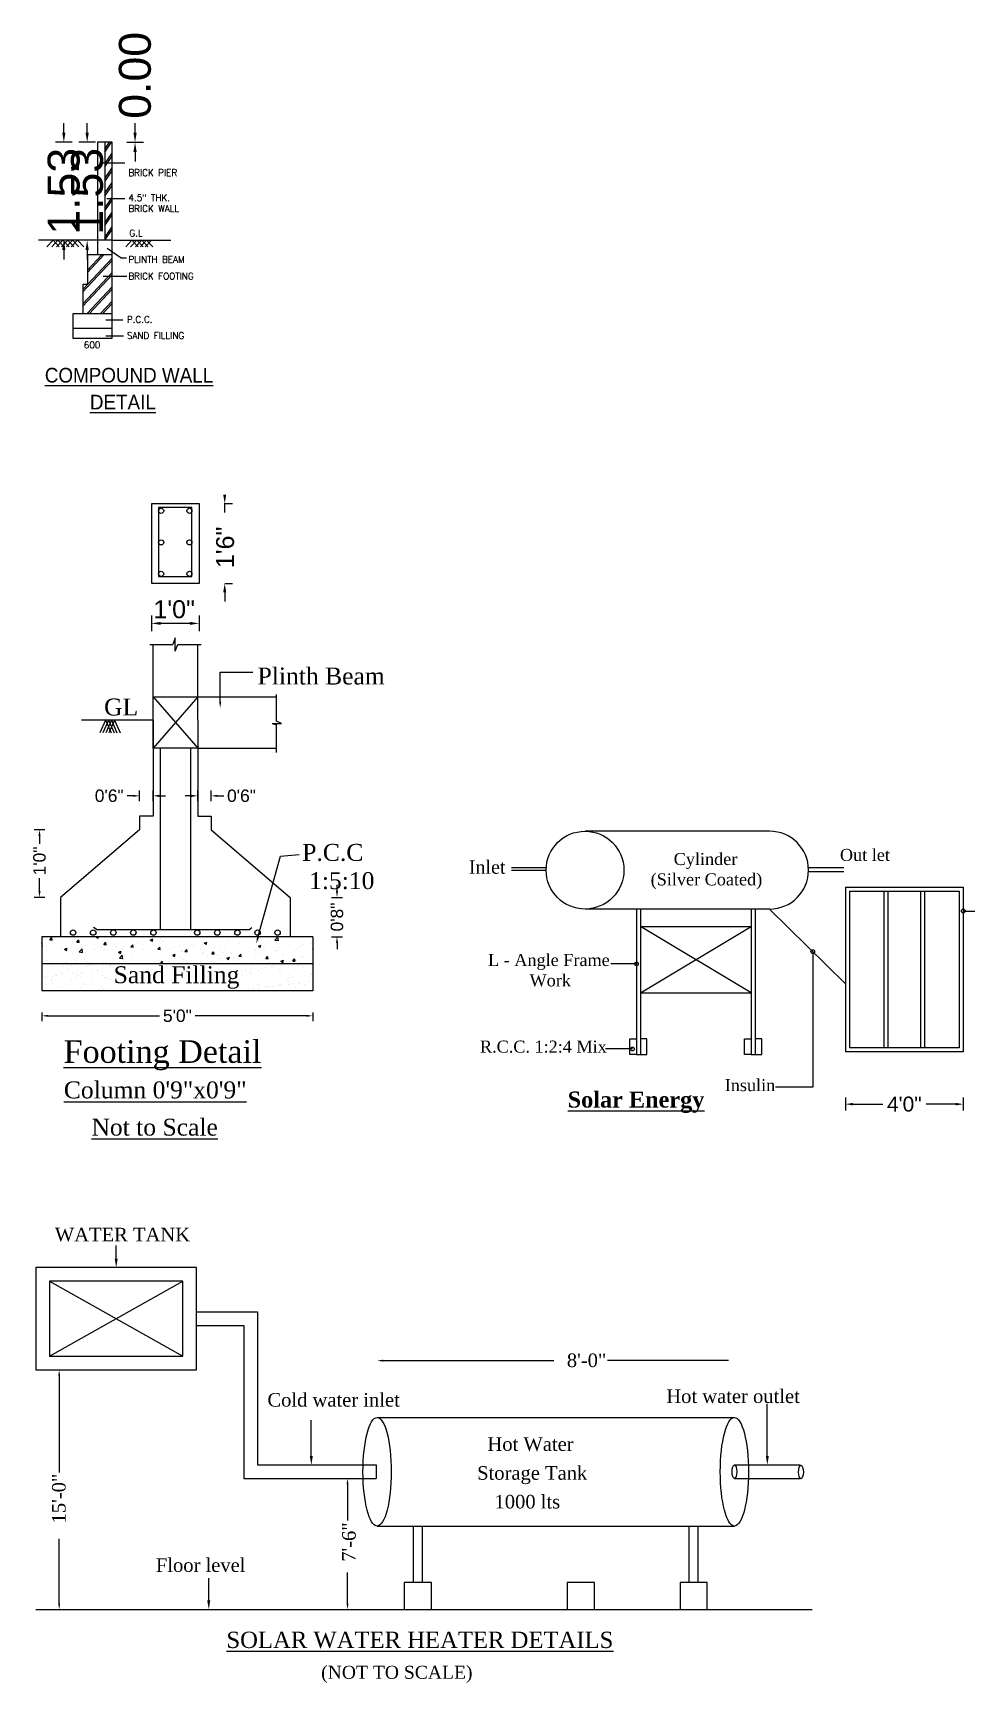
# Model space of a CAD drawing. Header units: metres. Extents: x -43 to 13391, y -52 to 4311.
# Drawn here: x 12751.5 to 12766.12, y 4023.48 to 4049.31 of the extents above; entities that cross this region are included whole.
import ezdxf

# ---------------------------------------------------------------- set-up
doc = ezdxf.new("R2010")
doc.units = ezdxf.units.M
doc.header["$MEASUREMENT"] = 0
for name, color, linetype in [('COMPOUNDWALL', 58, 'Continuous'), ('DIM', 41, 'Continuous'), ('TEXT', 4, 'Continuous'), ('WALL', 125, 'Continuous')]:
    doc.layers.add(name, color=color, linetype=linetype)
doc.styles.add('MtXpl_Times_New_Roma', font='timesbd.ttf')
doc.styles.add('MtXpl_Times_New_Roma_1', font='times.ttf')
doc.styles.get("Standard").update_dxf_attribs({"font": 'arial.ttf'})
doc.styles.add('style1', font='times.ttf', dxfattribs={"height": 9})
doc.styles.add('T', font='ROMI____.pfb', dxfattribs={"width": 1.2, "height": 24})
doc.styles.add('T1', font='ROMANS.shx', dxfattribs={"width": 0.96, "height": 4})
doc.dimstyles.get("Standard").update_dxf_attribs({"dimtxt": 0.5, "dimasz": 0.15, "dimexe": 0.13, "dimexo": 0.13, "dimgap": 0.1, "dimtad": 0, "dimzin": 0, "dimdsep": 46, "dimtxsty": 'Standard', "dimcen": 0, "dimadec": 0, "dimazin": 0, "dimtfac": 1, "dimtofl": 0, "dimtmove": 0, "dimatfit": 3, "dimfxl": 0, "dimtolj": 1, "dimtzin": 0, "dimarcsym": 0})

# ---------------------------------------------------------------- blocks, each defined once
blk = doc.blocks.new('*D43')
at = {"layer": 'COMPOUNDWALL', "color": 0, "lineweight": -2}
for p, q in [((12752.351, 4047.751), (12752.351, 4047.901)), ((12752.481, 4047.601), (12752.221, 4047.601)), ((12752.481, 4046.067), (12752.221, 4046.067)), ((12752.351, 4045.917), (12752.351, 4045.767))]:
    blk.add_line(p, q, dxfattribs=at)
for points in [[(12752.326, 4047.751), (12752.376, 4047.751), (12752.351, 4047.601)], [(12752.326, 4045.917), (12752.376, 4045.917), (12752.351, 4046.067)]]:
    blk.add_solid(points, dxfattribs=at)
at = {"layer": 'Defpoints', "color": 0, "lineweight": -2}
for p in [(12752.351, 4047.601), (12752.626, 4047.601), (12752.626, 4046.067)]:
    blk.add_point(p, dxfattribs=at)
at = {"layer": 'COMPOUNDWALL', "color": 0, "insert": (12752.351, 4046.834), "char_height": 0.5, "attachment_point": 5, "rotation": 90}
blk.add_mtext('\\A1;1.53', dxfattribs=at)
blk = doc.blocks.new('*D44')
at = {"layer": 'COMPOUNDWALL', "color": 0, "lineweight": -2}
for p, q in [((12751.986, 4047.751), (12751.986, 4047.901)), ((12752.116, 4047.601), (12751.856, 4047.601)), ((12752.116, 4046.067), (12751.856, 4046.067)), ((12751.986, 4045.917), (12751.986, 4045.767))]:
    blk.add_line(p, q, dxfattribs=at)
for points in [[(12751.961, 4047.751), (12752.011, 4047.751), (12751.986, 4047.601)], [(12751.961, 4045.917), (12752.011, 4045.917), (12751.986, 4046.067)]]:
    blk.add_solid(points, dxfattribs=at)
at = {"layer": 'Defpoints', "color": 0, "lineweight": -2}
for p in [(12752.626, 4047.601), (12751.986, 4046.067), (12752.626, 4046.067)]:
    blk.add_point(p, dxfattribs=at)
at = {"layer": 'COMPOUNDWALL', "color": 0, "insert": (12751.986, 4046.834), "char_height": 0.5, "attachment_point": 5, "rotation": 90}
blk.add_mtext('\\A1;1.53', dxfattribs=at)
blk = doc.blocks.new('*D45')
at = {"layer": 'COMPOUNDWALL', "color": 0, "lineweight": -2}
for p, q in [((12753.101, 4047.751), (12753.101, 4047.901)), ((12752.971, 4047.601), (12753.231, 4047.601)), ((12752.971, 4047.601), (12753.231, 4047.601)), ((12753.101, 4047.451), (12753.101, 4047.301))]:
    blk.add_line(p, q, dxfattribs=at)
for points in [[(12753.076, 4047.751), (12753.126, 4047.751), (12753.101, 4047.601)], [(12753.076, 4047.451), (12753.126, 4047.451), (12753.101, 4047.601)]]:
    blk.add_solid(points, dxfattribs=at)
at = {"layer": 'Defpoints', "color": 0, "lineweight": -2}
for p in [(12752.626, 4047.601), (12752.626, 4047.601), (12753.101, 4047.601)]:
    blk.add_point(p, dxfattribs=at)
at = {"layer": 'COMPOUNDWALL', "color": 0, "insert": (12753.101, 4048.649), "char_height": 0.5, "attachment_point": 5, "rotation": 90}
blk.add_mtext('\\A1;0.00', dxfattribs=at)
blk = doc.blocks.new('_Origin')
at = {"color": 0, "linetype": 'ByBlock', "lineweight": -2}
blk.add_line((0, 0), (-1, 0), dxfattribs=at)
blk.add_circle((0, 0), 0.5, dxfattribs=at)

msp = doc.modelspace()

# ---------------------------------------------------------------- linework, layer by layer
for p, q in [((12753.361, 4040.695), (12753.361, 4041.944)), ((12753.361, 4041.944), (12754.102, 4041.944)), ((12754.102, 4041.944), (12754.102, 4040.695)), ((12754.102, 4040.695), (12753.361, 4040.695))]:
    msp.add_line(p, q)
at = {"linetype": 'Continuous', "ltscale": 0.555}
for p, q in [((12753.992, 4041.882), (12753.47, 4041.882)), ((12753.47, 4041.882), (12753.47, 4041.297)), ((12753.992, 4041.297), (12753.992, 4041.882)), ((12754.496, 4041.944), (12754.626, 4041.944)), ((12754.504, 4041.804), (12754.504, 4041.944)), ((12753.47, 4041.389), (12753.47, 4041.389)), ((12753.47, 4041.389), (12753.47, 4040.805)), ((12753.992, 4040.805), (12753.992, 4041.389)), ((12753.992, 4041.297), (12753.992, 4041.297)), ((12753.47, 4040.805), (12753.992, 4040.805)), ((12754.504, 4040.695), (12754.626, 4040.695)), ((12754.504, 4040.554), (12754.504, 4040.414)), ((12753.36, 4040.191), (12753.36, 4039.948)), ((12753.962, 4040.07), (12753.5, 4040.07)), ((12754.102, 4040.191), (12754.102, 4039.948)), ((12753.382, 4038.557), (12752.26, 4038.557)), ((12752.639, 4038.557), (12752.55, 4038.358)), ((12752.687, 4038.557), (12752.598, 4038.358)), ((12752.639, 4038.557), (12752.727, 4038.358)), ((12752.73, 4038.557), (12752.641, 4038.358)), ((12752.687, 4038.557), (12752.775, 4038.358)), ((12752.778, 4038.557), (12752.69, 4038.358)), ((12752.73, 4038.557), (12752.818, 4038.358)), ((12752.778, 4038.557), (12752.866, 4038.358)), ((12753.382, 4038.557), (12753.382, 4037.052)), ((12754.081, 4038.557), (12754.081, 4037.052)), ((12753.495, 4038.117), (12753.495, 4035.271)), ((12753.968, 4038.117), (12753.968, 4035.271)), ((12753.17, 4036.84), (12751.936, 4035.78)), ((12754.293, 4036.84), (12755.527, 4035.78)), ((12755.883, 4035.165), (12751.643, 4035.165)), ((12751.643, 4035.165), (12751.643, 4034.317)), ((12754.88, 4035.271), (12752.506, 4035.271)), ((12755.883, 4035.165), (12755.883, 4034.317)), ((12755.883, 4034.741), (12751.643, 4034.741)), ((12755.883, 4034.317), (12751.643, 4034.317))]:
    msp.add_line(p, q, dxfattribs=at)
at = {"linetype": 'Continuous'}
for p, q in [((12753.731, 4039.845), (12753.693, 4039.74)), ((12753.731, 4039.634), (12753.731, 4039.845)), ((12753.33, 4039.74), (12753.693, 4039.74)), ((12753.382, 4038.557), (12753.382, 4039.74)), ((12753.731, 4039.634), (12753.768, 4039.74)), ((12753.768, 4039.74), (12754.138, 4039.74)), ((12754.081, 4038.557), (12754.081, 4039.74)), ((12753.382, 4038.92), (12754.081, 4038.117)), ((12754.081, 4038.92), (12753.382, 4038.117)), ((12753.382, 4038.92), (12754.081, 4038.92)), ((12754.081, 4038.92), (12755.317, 4038.92)), ((12755.317, 4038.537), (12755.317, 4038.956)), ((12753.382, 4038.117), (12753.382, 4038.753)), ((12755.393, 4038.503), (12755.317, 4038.537)), ((12755.245, 4038.503), (12755.317, 4038.48)), ((12755.245, 4038.503), (12755.393, 4038.503)), ((12755.317, 4038.049), (12755.317, 4038.48)), ((12754.081, 4038.117), (12753.382, 4038.117)), ((12754.081, 4038.117), (12755.317, 4038.117)), ((12753.072, 4037.37), (12752.975, 4037.37)), ((12753.17, 4037.285), (12753.17, 4037.454)), ((12753.382, 4037.285), (12753.382, 4037.454)), ((12753.479, 4037.37), (12753.577, 4037.37)), ((12753.984, 4037.37), (12753.886, 4037.37)), ((12754.081, 4037.285), (12754.081, 4037.454)), ((12754.293, 4037.285), (12754.293, 4037.454)), ((12754.391, 4037.37), (12754.488, 4037.37)), ((12753.382, 4037.052), (12753.17, 4037.052)), ((12753.17, 4037.052), (12753.17, 4036.84)), ((12753.382, 4037.052), (12753.17, 4037.052)), ((12753.17, 4037.052), (12753.17, 4036.84)), ((12754.081, 4037.052), (12754.293, 4037.052)), ((12754.293, 4037.052), (12754.293, 4036.84)), ((12751.689, 4036.84), (12751.52, 4036.84)), ((12751.605, 4036.743), (12751.605, 4036.62)), ((12763.034, 4036.816), (12760.145, 4036.816)), ((12759.537, 4036.241), (12758.992, 4036.241)), ((12759.537, 4036.201), (12758.992, 4036.201)), ((12763.643, 4036.246), (12764.194, 4036.246)), ((12763.643, 4036.187), (12764.194, 4036.187)), ((12751.605, 4035.878), (12751.605, 4036.08)), ((12756.262, 4035.878), (12756.262, 4035.975)), ((12764.221, 4035.94), (12766.066, 4035.94)), ((12764.221, 4035.94), (12764.221, 4033.361)), ((12766.066, 4035.94), (12766.066, 4033.361)), ((12751.689, 4035.78), (12751.52, 4035.78)), ((12751.936, 4035.78), (12751.936, 4035.165)), ((12755.527, 4035.78), (12755.527, 4035.165)), ((12756.177, 4035.78), (12756.346, 4035.78)), ((12764.284, 4035.877), (12766.003, 4035.877)), ((12764.284, 4035.877), (12764.284, 4033.424)), ((12764.821, 4035.877), (12764.821, 4033.424)), ((12764.883, 4035.877), (12764.883, 4033.424)), ((12765.394, 4035.877), (12765.394, 4033.424)), ((12765.457, 4035.877), (12765.457, 4033.424)), ((12766.003, 4035.877), (12766.003, 4033.424)), ((12763.034, 4035.598), (12760.145, 4035.598)), ((12760.949, 4035.598), (12760.949, 4033.32)), ((12761.012, 4035.598), (12761.012, 4033.32)), ((12762.745, 4035.598), (12762.745, 4033.32)), ((12762.808, 4035.598), (12762.808, 4033.32)), ((12763.034, 4035.598), (12764.221, 4034.427)), ((12751.733, 4035.156), (12751.733, 4035.156)), ((12751.769, 4035.117), (12751.797, 4035.151)), ((12751.804, 4035.113), (12751.797, 4035.15)), ((12752.506, 4035.271), (12752.452, 4035.311)), ((12752.492, 4035.16), (12752.506, 4035.165)), ((12752.492, 4035.16), (12752.521, 4035.14)), ((12752.521, 4035.14), (12752.53, 4035.165)), ((12752.627, 4035.157), (12752.627, 4035.157)), ((12754.88, 4035.271), (12754.928, 4035.31)), ((12755.291, 4035.111), (12755.337, 4035.159)), ((12755.344, 4035.102), (12755.337, 4035.158)), ((12756.177, 4035.165), (12756.346, 4035.165)), ((12761.012, 4035.325), (12762.745, 4035.325)), ((12761.012, 4034.288), (12762.745, 4035.325)), ((12762.745, 4034.288), (12761.012, 4035.325)), ((12751.643, 4035.071), (12751.644, 4035.072)), ((12751.643, 4035.018), (12751.651, 4035.016)), ((12751.651, 4035.016), (12751.644, 4035.072)), ((12751.721, 4035.034), (12751.721, 4035.034)), ((12751.726, 4034.943), (12751.726, 4034.943)), ((12751.769, 4035.117), (12751.804, 4035.114)), ((12751.83, 4035.095), (12751.83, 4035.095)), ((12751.898, 4035.107), (12751.898, 4035.107)), ((12751.949, 4034.973), (12751.949, 4034.973)), ((12751.954, 4035.016), (12751.954, 4035.016)), ((12751.997, 4034.97), (12752.038, 4034.986)), ((12751.997, 4034.97), (12752.026, 4034.95)), ((12752.026, 4034.95), (12752.038, 4034.985)), ((12752.027, 4035.078), (12752.027, 4035.078)), ((12752.123, 4034.901), (12752.123, 4034.901)), ((12752.145, 4035.082), (12752.145, 4035.082)), ((12752.191, 4035.08), (12752.219, 4035.114)), ((12752.191, 4035.08), (12752.226, 4035.077)), ((12752.226, 4035.076), (12752.219, 4035.113)), ((12752.227, 4034.927), (12752.273, 4034.975)), ((12752.227, 4034.927), (12752.279, 4034.919)), ((12752.269, 4035.003), (12752.269, 4035.003)), ((12752.279, 4034.918), (12752.273, 4034.974)), ((12752.321, 4035.022), (12752.321, 4035.022)), ((12752.322, 4034.923), (12752.322, 4034.923)), ((12752.329, 4035.119), (12752.329, 4035.119)), ((12752.459, 4035.068), (12752.459, 4035.068)), ((12752.466, 4034.96), (12752.466, 4034.96)), ((12752.468, 4035.041), (12752.468, 4035.041)), ((12752.583, 4034.989), (12752.583, 4034.989)), ((12752.613, 4035.043), (12752.642, 4035.077)), ((12752.613, 4035.043), (12752.649, 4035.04)), ((12752.619, 4034.961), (12752.619, 4034.961)), ((12752.649, 4035.039), (12752.642, 4035.076)), ((12752.691, 4035.07), (12752.691, 4035.07)), ((12752.773, 4035.055), (12752.773, 4035.055)), ((12752.809, 4035.019), (12752.809, 4035.019)), ((12752.843, 4034.923), (12752.885, 4034.939)), ((12752.843, 4034.923), (12752.873, 4034.903)), ((12752.873, 4034.902), (12752.885, 4034.938)), ((12752.897, 4034.976), (12752.897, 4034.976)), ((12752.925, 4035.005), (12752.925, 4035.005)), ((12753.036, 4035.006), (12753.064, 4035.04)), ((12753.036, 4035.006), (12753.071, 4035.003)), ((12753.056, 4034.906), (12753.056, 4034.906)), ((12753.063, 4035.119), (12753.063, 4035.119)), ((12753.071, 4035.002), (12753.064, 4035.039)), ((12753.088, 4035.042), (12753.088, 4035.042)), ((12753.153, 4035.078), (12753.153, 4035.078)), ((12753.211, 4035.139), (12753.211, 4035.139)), ((12753.212, 4034.963), (12753.212, 4034.963)), ((12753.228, 4035.047), (12753.228, 4035.047)), ((12753.279, 4034.936), (12753.279, 4034.936)), ((12753.338, 4035.113), (12753.379, 4035.129)), ((12753.338, 4035.113), (12753.368, 4035.093)), ((12753.368, 4035.092), (12753.379, 4035.128)), ((12753.402, 4035.029), (12753.402, 4035.029)), ((12753.458, 4034.969), (12753.487, 4035.003)), ((12753.458, 4034.969), (12753.493, 4034.966)), ((12753.493, 4034.965), (12753.487, 4035.002)), ((12753.496, 4035.137), (12753.496, 4035.137)), ((12753.525, 4035.084), (12753.525, 4035.084)), ((12753.526, 4034.95), (12753.526, 4034.95)), ((12753.651, 4034.985), (12753.651, 4034.985)), ((12753.69, 4034.876), (12753.731, 4034.892)), ((12753.716, 4035.015), (12753.716, 4035.015)), ((12753.719, 4034.855), (12753.731, 4034.891)), ((12753.798, 4035.004), (12753.798, 4035.004)), ((12753.824, 4034.933), (12753.824, 4034.933)), ((12753.831, 4035.129), (12753.831, 4035.129)), ((12753.841, 4034.936), (12753.841, 4034.936)), ((12753.881, 4034.932), (12753.909, 4034.966)), ((12753.881, 4034.932), (12753.916, 4034.929)), ((12753.916, 4034.928), (12753.909, 4034.965)), ((12754.021, 4035.034), (12754.021, 4035.034)), ((12754.031, 4035.002), (12754.031, 4035.002)), ((12754.126, 4034.974), (12754.126, 4034.974)), ((12754.155, 4034.923), (12754.155, 4034.923)), ((12754.159, 4034.904), (12754.159, 4034.904)), ((12754.185, 4035.066), (12754.226, 4035.081)), ((12754.185, 4035.066), (12754.214, 4035.046)), ((12754.214, 4035.045), (12754.226, 4035.081)), ((12754.303, 4034.895), (12754.331, 4034.929)), ((12754.303, 4034.895), (12754.338, 4034.892)), ((12754.338, 4034.891), (12754.331, 4034.928)), ((12754.345, 4034.989), (12754.345, 4034.989)), ((12754.393, 4035.083), (12754.393, 4035.083)), ((12754.424, 4035.012), (12754.424, 4035.012)), ((12754.469, 4034.91), (12754.469, 4034.91)), ((12754.502, 4034.963), (12754.502, 4034.963)), ((12754.541, 4035.102), (12754.541, 4035.102)), ((12754.609, 4034.899), (12754.609, 4034.899)), ((12754.659, 4034.975), (12754.659, 4034.975)), ((12754.725, 4034.858), (12754.754, 4034.892)), ((12754.73, 4035.056), (12754.73, 4035.056)), ((12754.761, 4034.854), (12754.754, 4034.891)), ((12754.764, 4035.131), (12754.764, 4035.131)), ((12754.784, 4034.896), (12754.784, 4034.896)), ((12754.846, 4035.022), (12754.846, 4035.022)), ((12754.974, 4034.962), (12754.974, 4034.962)), ((12754.981, 4034.948), (12754.981, 4034.948)), ((12754.987, 4034.892), (12754.987, 4034.892)), ((12755.025, 4034.901), (12755.025, 4034.901)), ((12755.031, 4035.018), (12755.072, 4035.034)), ((12755.031, 4035.018), (12755.06, 4034.999)), ((12755.032, 4035.097), (12755.032, 4035.097)), ((12755.06, 4034.998), (12755.072, 4035.034)), ((12755.128, 4034.967), (12755.128, 4034.967)), ((12755.189, 4035.081), (12755.189, 4035.081)), ((12755.288, 4034.949), (12755.288, 4034.949)), ((12755.291, 4035.111), (12755.344, 4035.103)), ((12755.322, 4034.939), (12755.322, 4034.939)), ((12755.329, 4035.135), (12755.329, 4035.135)), ((12755.33, 4034.951), (12755.33, 4034.951)), ((12755.351, 4034.997), (12755.351, 4034.997)), ((12755.533, 4035.139), (12755.533, 4035.139)), ((12755.603, 4034.936), (12755.603, 4034.936)), ((12755.628, 4034.983), (12755.628, 4034.983)), ((12755.674, 4035.01), (12755.674, 4035.01)), ((12755.723, 4035.046), (12755.723, 4035.046)), ((12755.87, 4035.065), (12755.87, 4035.065)), ((12755.877, 4034.971), (12755.883, 4034.974)), ((12755.877, 4034.971), (12755.883, 4034.967)), ((12756.262, 4035.068), (12756.262, 4034.97)), ((12751.713, 4034.796), (12751.713, 4034.796)), ((12751.714, 4034.838), (12751.714, 4034.838)), ((12751.779, 4034.842), (12751.779, 4034.842)), ((12751.787, 4034.702), (12751.787, 4034.702)), ((12751.986, 4034.704), (12751.986, 4034.704)), ((12752.02, 4034.882), (12752.02, 4034.882)), ((12752.027, 4034.782), (12752.027, 4034.782)), ((12752.045, 4034.65), (12752.045, 4034.65)), ((12752.105, 4034.713), (12752.105, 4034.713)), ((12752.166, 4034.789), (12752.166, 4034.789)), ((12752.313, 4034.809), (12752.313, 4034.809)), ((12752.342, 4034.769), (12752.342, 4034.769)), ((12752.353, 4034.705), (12752.353, 4034.705)), ((12752.37, 4034.741), (12752.39, 4034.749)), ((12752.388, 4034.741), (12752.39, 4034.748)), ((12752.413, 4034.717), (12752.413, 4034.717)), ((12752.421, 4034.733), (12752.421, 4034.733)), ((12752.499, 4034.637), (12752.499, 4034.637)), ((12752.523, 4034.64), (12752.523, 4034.64)), ((12752.536, 4034.838), (12752.536, 4034.838)), ((12752.595, 4034.65), (12752.595, 4034.65)), ((12752.612, 4034.765), (12752.612, 4034.765)), ((12752.656, 4034.756), (12752.656, 4034.756)), ((12752.715, 4034.716), (12752.715, 4034.716)), ((12752.72, 4034.706), (12752.72, 4034.706)), ((12752.855, 4034.83), (12752.901, 4034.877)), ((12752.855, 4034.83), (12752.908, 4034.822)), ((12752.908, 4034.821), (12752.901, 4034.877)), ((12752.908, 4034.887), (12752.908, 4034.887)), ((12752.918, 4034.809), (12752.918, 4034.809)), ((12752.97, 4034.743), (12752.97, 4034.743)), ((12753.221, 4034.851), (12753.221, 4034.851)), ((12753.472, 4034.786), (12753.472, 4034.786)), ((12753.493, 4034.741), (12753.53, 4034.78)), ((12753.496, 4034.753), (12753.496, 4034.753)), ((12753.518, 4034.888), (12753.518, 4034.888)), ((12753.534, 4034.741), (12753.53, 4034.779)), ((12753.643, 4034.772), (12753.643, 4034.772)), ((12753.69, 4034.876), (12753.719, 4034.856)), ((12753.816, 4034.845), (12753.816, 4034.845)), ((12753.866, 4034.801), (12753.866, 4034.801)), ((12754.119, 4034.778), (12754.119, 4034.778)), ((12754.238, 4034.85), (12754.238, 4034.85)), ((12754.3, 4034.774), (12754.3, 4034.774)), ((12754.386, 4034.87), (12754.386, 4034.87)), ((12754.417, 4034.816), (12754.417, 4034.816)), ((12754.536, 4034.829), (12754.577, 4034.844)), ((12754.536, 4034.829), (12754.565, 4034.809)), ((12754.565, 4034.808), (12754.577, 4034.844)), ((12754.643, 4034.833), (12754.643, 4034.833)), ((12754.722, 4034.86), (12754.722, 4034.86)), ((12754.725, 4034.858), (12754.761, 4034.855)), ((12754.776, 4034.714), (12754.776, 4034.714)), ((12754.827, 4034.639), (12754.827, 4034.639)), ((12754.921, 4034.71), (12754.921, 4034.71)), ((12754.923, 4034.652), (12754.923, 4034.652)), ((12755.038, 4034.637), (12755.038, 4034.637)), ((12755.083, 4034.673), (12755.083, 4034.673)), ((12755.098, 4034.883), (12755.098, 4034.883)), ((12755.144, 4034.681), (12755.144, 4034.681)), ((12755.148, 4034.821), (12755.176, 4034.855)), ((12755.148, 4034.821), (12755.183, 4034.818)), ((12755.183, 4034.818), (12755.176, 4034.854)), ((12755.196, 4034.765), (12755.196, 4034.765)), ((12755.24, 4034.693), (12755.24, 4034.693)), ((12755.247, 4034.71), (12755.247, 4034.71)), ((12755.269, 4034.69), (12755.269, 4034.69)), ((12755.287, 4034.71), (12755.287, 4034.71)), ((12755.315, 4034.743), (12755.315, 4034.743)), ((12755.356, 4034.649), (12755.356, 4034.649)), ((12755.382, 4034.781), (12755.424, 4034.797)), ((12755.382, 4034.781), (12755.412, 4034.762)), ((12755.4, 4034.714), (12755.4, 4034.714)), ((12755.412, 4034.87), (12755.412, 4034.87)), ((12755.412, 4034.761), (12755.424, 4034.797)), ((12755.461, 4034.722), (12755.461, 4034.722)), ((12755.555, 4034.745), (12755.555, 4034.745)), ((12755.557, 4034.735), (12755.557, 4034.735)), ((12755.568, 4034.813), (12755.568, 4034.813)), ((12755.57, 4034.784), (12755.599, 4034.818)), ((12755.57, 4034.784), (12755.605, 4034.781)), ((12755.605, 4034.781), (12755.599, 4034.817)), ((12755.621, 4034.787), (12755.621, 4034.787)), ((12755.654, 4034.711), (12755.654, 4034.711)), ((12755.664, 4034.653), (12755.664, 4034.653)), ((12755.716, 4034.833), (12755.716, 4034.833)), ((12755.726, 4034.7), (12755.726, 4034.7)), ((12755.727, 4034.857), (12755.727, 4034.857)), ((12751.644, 4034.525), (12751.644, 4034.525)), ((12751.645, 4034.593), (12751.645, 4034.593)), ((12751.691, 4034.547), (12751.691, 4034.547)), ((12751.712, 4034.527), (12751.712, 4034.527)), ((12751.715, 4034.409), (12751.715, 4034.409)), ((12751.794, 4034.475), (12751.794, 4034.475)), ((12751.804, 4034.546), (12751.804, 4034.546)), ((12751.815, 4034.433), (12751.815, 4034.433)), ((12751.853, 4034.555), (12751.853, 4034.555)), ((12751.865, 4034.554), (12751.865, 4034.554)), ((12751.903, 4034.523), (12751.903, 4034.523)), ((12751.953, 4034.597), (12751.953, 4034.597)), ((12751.961, 4034.567), (12751.961, 4034.567)), ((12752.067, 4034.63), (12752.067, 4034.63)), ((12752.082, 4034.409), (12752.082, 4034.409)), ((12752.112, 4034.486), (12752.112, 4034.486)), ((12752.121, 4034.588), (12752.121, 4034.588)), ((12752.169, 4034.536), (12752.169, 4034.536)), ((12752.182, 4034.596), (12752.182, 4034.596)), ((12752.22, 4034.556), (12752.22, 4034.556)), ((12752.255, 4034.595), (12752.255, 4034.595)), ((12752.269, 4034.524), (12752.269, 4034.524)), ((12752.278, 4034.608), (12752.278, 4034.608)), ((12752.286, 4034.429), (12752.286, 4034.429)), ((12752.308, 4034.409), (12752.308, 4034.409)), ((12752.421, 4034.49), (12752.421, 4034.49)), ((12752.438, 4034.629), (12752.438, 4034.629)), ((12752.448, 4034.41), (12752.448, 4034.41)), ((12752.573, 4034.607), (12752.573, 4034.607)), ((12752.58, 4034.38), (12752.58, 4034.38)), ((12752.587, 4034.556), (12752.587, 4034.556)), ((12752.636, 4034.525), (12752.636, 4034.525)), ((12752.64, 4034.532), (12752.64, 4034.532)), ((12752.662, 4034.512), (12752.662, 4034.512)), ((12752.722, 4034.489), (12752.722, 4034.489)), ((12754.766, 4034.631), (12754.766, 4034.631)), ((12754.787, 4034.56), (12754.787, 4034.56)), ((12754.837, 4034.529), (12754.837, 4034.529)), ((12754.893, 4034.607), (12754.893, 4034.607)), ((12754.896, 4034.528), (12754.896, 4034.528)), ((12754.915, 4034.587), (12754.915, 4034.587)), ((12755.016, 4034.415), (12755.016, 4034.415)), ((12755.018, 4034.493), (12755.018, 4034.493)), ((12755.045, 4034.41), (12755.045, 4034.41)), ((12755.135, 4034.385), (12755.135, 4034.385)), ((12755.154, 4034.561), (12755.154, 4034.561)), ((12755.192, 4034.382), (12755.192, 4034.382)), ((12755.204, 4034.532), (12755.204, 4034.532)), ((12755.204, 4034.529), (12755.204, 4034.529)), ((12755.253, 4034.39), (12755.253, 4034.39)), ((12755.349, 4034.403), (12755.349, 4034.403)), ((12755.363, 4034.422), (12755.363, 4034.422)), ((12755.372, 4034.596), (12755.372, 4034.596)), ((12755.383, 4034.415), (12755.383, 4034.415)), ((12755.489, 4034.489), (12755.489, 4034.489)), ((12755.505, 4034.531), (12755.505, 4034.531)), ((12755.509, 4034.424), (12755.509, 4034.424)), ((12755.511, 4034.469), (12755.511, 4034.469)), ((12755.521, 4034.562), (12755.521, 4034.562)), ((12755.57, 4034.432), (12755.57, 4034.432)), ((12755.571, 4034.53), (12755.571, 4034.53)), ((12755.613, 4034.375), (12755.613, 4034.375)), ((12755.666, 4034.444), (12755.666, 4034.444)), ((12755.671, 4034.426), (12755.671, 4034.426)), ((12755.749, 4034.416), (12755.749, 4034.416)), ((12755.823, 4034.542), (12755.823, 4034.542)), ((12755.826, 4034.465), (12755.826, 4034.465)), ((12755.843, 4034.592), (12755.843, 4034.592)), ((12755.865, 4034.572), (12755.865, 4034.572)), ((12751.652, 4034.366), (12751.652, 4034.366)), ((12751.932, 4034.325), (12751.932, 4034.325)), ((12751.961, 4034.37), (12751.961, 4034.37)), ((12752.262, 4034.369), (12752.262, 4034.369)), ((12752.387, 4034.318), (12752.387, 4034.318)), ((12752.547, 4034.339), (12752.547, 4034.339)), ((12752.608, 4034.347), (12752.608, 4034.347)), ((12752.704, 4034.359), (12752.704, 4034.359)), ((12754.875, 4034.34), (12754.875, 4034.34)), ((12754.936, 4034.348), (12754.936, 4034.348)), ((12755.032, 4034.361), (12755.032, 4034.361)), ((12755.157, 4034.365), (12755.157, 4034.365)), ((12761.012, 4034.288), (12762.745, 4034.288)), ((12751.643, 4033.978), (12751.643, 4033.841)), ((12751.74, 4033.926), (12753.484, 4033.926)), ((12755.786, 4033.926), (12754.042, 4033.926)), ((12755.883, 4033.978), (12755.883, 4033.841)), ((12760.847, 4033.32), (12760.847, 4033.565)), ((12760.847, 4033.565), (12760.949, 4033.565)), ((12761.114, 4033.565), (12761.012, 4033.565)), ((12761.114, 4033.32), (12761.114, 4033.565)), ((12762.643, 4033.32), (12762.643, 4033.565)), ((12762.643, 4033.565), (12762.745, 4033.565)), ((12762.91, 4033.565), (12762.808, 4033.565)), ((12762.91, 4033.32), (12762.91, 4033.565)), ((12766.066, 4033.361), (12764.221, 4033.361)), ((12766.003, 4033.424), (12764.284, 4033.424)), ((12760.949, 4033.32), (12760.847, 4033.32)), ((12760.949, 4033.32), (12761.012, 4033.32)), ((12761.012, 4033.32), (12761.114, 4033.32)), ((12762.745, 4033.32), (12762.643, 4033.32)), ((12762.745, 4033.32), (12762.808, 4033.32)), ((12762.808, 4033.32), (12762.91, 4033.32)), ((12764.221, 4032.645), (12764.221, 4032.442)), ((12766.066, 4032.645), (12766.066, 4032.442)), ((12764.338, 4032.543), (12764.804, 4032.543)), ((12765.949, 4032.543), (12765.483, 4032.543))]:
    msp.add_line(p, q, dxfattribs=at)
at = {"lineweight": -2}
for p, q in [((12752.805, 4030.127), (12752.805, 4030.332)), ((12754.062, 4029.985), (12751.549, 4029.985)), ((12751.549, 4029.985), (12751.549, 4028.383)), ((12754.062, 4028.383), (12754.062, 4029.985)), ((12751.761, 4028.596), (12753.849, 4029.773)), ((12751.761, 4029.773), (12753.849, 4028.596)), ((12753.849, 4029.773), (12751.761, 4029.773)), ((12751.761, 4029.773), (12751.761, 4028.596)), ((12753.849, 4028.596), (12753.849, 4029.773)), ((12754.062, 4029.29), (12755.018, 4029.29)), ((12755.018, 4029.29), (12755.018, 4026.895)), ((12754.062, 4029.078), (12754.805, 4029.078)), ((12754.805, 4029.078), (12754.805, 4026.683)), ((12751.761, 4028.596), (12753.849, 4028.596)), ((12756.981, 4028.528), (12759.658, 4028.528)), ((12762.392, 4028.528), (12760.499, 4028.528)), ((12751.549, 4028.383), (12754.062, 4028.383)), ((12751.913, 4028.292), (12751.913, 4026.775)), ((12762.998, 4027.037), (12762.998, 4027.845)), ((12755.86, 4027.037), (12755.86, 4027.594)), ((12756.89, 4027.639), (12762.483, 4027.639)), ((12755.018, 4026.895), (12756.873, 4026.895)), ((12756.873, 4026.895), (12756.873, 4026.683)), ((12762.483, 4026.895), (12763.513, 4026.895)), ((12754.805, 4026.683), (12756.873, 4026.683)), ((12762.483, 4026.683), (12763.513, 4026.683)), ((12756.427, 4026.592), (12756.427, 4026.027)), ((12756.89, 4025.939), (12762.483, 4025.939)), ((12757.457, 4025.057), (12757.457, 4025.939)), ((12757.599, 4025.057), (12757.599, 4025.939)), ((12761.774, 4025.057), (12761.774, 4025.939)), ((12761.916, 4025.057), (12761.916, 4025.939)), ((12751.913, 4024.723), (12751.913, 4025.741)), ((12754.255, 4024.774), (12754.255, 4025.124)), ((12756.427, 4024.723), (12756.427, 4025.214)), ((12757.74, 4025.057), (12757.315, 4025.057)), ((12757.315, 4025.057), (12757.315, 4024.632)), ((12757.74, 4024.632), (12757.74, 4025.057)), ((12760.291, 4025.057), (12759.866, 4025.057)), ((12759.866, 4025.057), (12759.866, 4024.632)), ((12760.291, 4024.632), (12760.291, 4025.057)), ((12762.058, 4025.057), (12761.633, 4025.057)), ((12761.633, 4025.057), (12761.633, 4024.632)), ((12762.058, 4024.632), (12762.058, 4025.057)), ((12751.549, 4024.632), (12763.701, 4024.632)), ((12757.315, 4024.632), (12757.74, 4024.632)), ((12759.866, 4024.632), (12760.291, 4024.632)), ((12761.633, 4024.632), (12762.058, 4024.632))]:
    msp.add_line(p, q, dxfattribs=at)
at = {"linetype": 'Continuous'}
for points in [[(12754.434, 4038.842), (12754.434, 4039.305), (12754.947, 4039.305)], [(12755.025, 4035.154), (12755.375, 4036.428), (12755.672, 4036.451)], [(12766.124, 4035.567), (12766.504, 4035.567), (12766.504, 4035.324)], [(12760.891, 4034.741), (12760.546, 4034.741)], [(12763.71, 4034.873), (12763.71, 4032.808), (12763.126, 4032.808)], [(12760.828, 4033.407), (12760.463, 4033.407)]]:
    msp.add_lwpolyline(points, dxfattribs=at)
at = {"linetype": 'Continuous', "ltscale": 0.555}
for centre in [(12753.51, 4041.831), (12753.952, 4041.831), (12753.51, 4041.338), (12753.51, 4041.338), (12753.952, 4041.338), (12753.952, 4041.338), (12753.51, 4040.845), (12753.952, 4040.845)]:
    msp.add_circle(centre, 0.0398, dxfattribs=at)
at = {"linetype": 'Continuous'}
for centre, radius in [((12760.145, 4036.207), 0.609), ((12752.131, 4035.229), 0.0427), ((12752.445, 4035.229), 0.0427), ((12752.76, 4035.229), 0.0427), ((12753.074, 4035.229), 0.0427), ((12753.388, 4035.229), 0.0427), ((12754.074, 4035.229), 0.0427), ((12754.389, 4035.229), 0.0427), ((12754.703, 4035.229), 0.0427), ((12755.018, 4035.229), 0.0427), ((12755.332, 4035.229), 0.0427)]:
    msp.add_circle(centre, radius, dxfattribs=at)
msp.add_arc((12763.034, 4036.207), 0.609, 270, 90, dxfattribs=at)
at = {"lineweight": -2}
for centre, major_axis, ratio in [((12756.89, 4026.789), (0, -0.85), 0.260352), ((12762.483, 4026.789), (0, -0.85), 0.260352), ((12762.483, 4026.789), (0, -0.106), 0.351221), ((12763.525, 4026.784), (0, -0.106), 0.351221)]:
    msp.add_ellipse(centre, major_axis=major_axis, ratio=ratio, dxfattribs=at)
at = {"linetype": 'Continuous', "ltscale": 0.555}
for points in [[(12754.481, 4042.084), (12754.528, 4042.084), (12754.504, 4041.944)], [(12754.481, 4040.554), (12754.528, 4040.554), (12754.504, 4040.695)], [(12753.5, 4040.093), (12753.5, 4040.046), (12753.36, 4040.07)], [(12753.962, 4040.093), (12753.962, 4040.046), (12754.102, 4040.07)]]:
    msp.add_solid(points, dxfattribs=at)
at = {"linetype": 'Continuous'}
for points in [[(12754.45, 4038.842), (12754.434, 4038.744), (12754.418, 4038.842)], [(12753.072, 4037.386), (12753.072, 4037.353), (12753.17, 4037.37)], [(12753.479, 4037.386), (12753.479, 4037.353), (12753.382, 4037.37)], [(12753.984, 4037.386), (12753.984, 4037.353), (12754.081, 4037.37)], [(12754.391, 4037.386), (12754.391, 4037.353), (12754.293, 4037.37)], [(12751.589, 4036.743), (12751.621, 4036.743), (12751.605, 4036.84)], [(12751.589, 4035.878), (12751.621, 4035.878), (12751.605, 4035.78)], [(12756.246, 4035.878), (12756.278, 4035.878), (12756.262, 4035.78)], [(12755.04, 4035.15), (12754.999, 4035.06), (12755.009, 4035.158)], [(12756.246, 4035.068), (12756.278, 4035.068), (12756.262, 4035.165)], [(12751.74, 4033.942), (12751.74, 4033.91), (12751.643, 4033.926)], [(12755.786, 4033.942), (12755.786, 4033.91), (12755.883, 4033.926)], [(12764.338, 4032.563), (12764.338, 4032.524), (12764.221, 4032.543)], [(12765.949, 4032.563), (12765.949, 4032.524), (12766.066, 4032.543)]]:
    msp.add_solid(points, dxfattribs=at)
at = {"lineweight": -2}
for points in [[(12752.782, 4030.127), (12752.829, 4030.127), (12752.805, 4029.985)], [(12756.981, 4028.543), (12756.981, 4028.513), (12756.89, 4028.528)], [(12751.898, 4028.292), (12751.928, 4028.292), (12751.913, 4028.383)], [(12755.837, 4027.037), (12755.884, 4027.037), (12755.86, 4026.895)], [(12762.975, 4027.037), (12763.022, 4027.037), (12762.998, 4026.895)], [(12756.412, 4026.592), (12756.442, 4026.592), (12756.427, 4026.683)], [(12751.898, 4024.723), (12751.928, 4024.723), (12751.913, 4024.632)], [(12754.231, 4024.774), (12754.278, 4024.774), (12754.255, 4024.632)], [(12756.412, 4024.723), (12756.442, 4024.723), (12756.427, 4024.632)]]:
    msp.add_solid(points, dxfattribs=at)
at = {"layer": 'DIM'}
for p, q in [((12752.511, 4047.601), (12752.511, 4046.067)), ((12752.626, 4047.601), (12752.511, 4047.601)), ((12752.626, 4047.447), (12752.732, 4047.601)), ((12752.626, 4047.492), (12752.701, 4047.601)), ((12752.626, 4047.262), (12752.741, 4047.429)), ((12752.626, 4047.217), (12752.741, 4047.384)), ((12752.571, 4047.279), (12752.941, 4047.279)), ((12752.626, 4047.032), (12752.741, 4047.199)), ((12752.626, 4046.987), (12752.741, 4047.154)), ((12752.626, 4046.802), (12752.741, 4046.969)), ((12752.626, 4046.757), (12752.741, 4046.924)), ((12752.626, 4046.572), (12752.741, 4046.739)), ((12752.626, 4046.527), (12752.741, 4046.694)), ((12752.659, 4046.721), (12752.941, 4046.721)), ((12752.626, 4046.342), (12752.741, 4046.509)), ((12752.626, 4046.297), (12752.741, 4046.464)), ((12752.626, 4046.112), (12752.741, 4046.279)), ((12751.72, 4045.965), (12751.817, 4046.067)), ((12751.797, 4045.965), (12751.894, 4046.067)), ((12751.914, 4045.965), (12751.817, 4046.067)), ((12751.873, 4045.965), (12751.971, 4046.067)), ((12751.991, 4045.965), (12751.894, 4046.067)), ((12751.95, 4045.965), (12752.047, 4046.067)), ((12752.068, 4045.965), (12751.971, 4046.067)), ((12752.027, 4045.965), (12752.124, 4046.067)), ((12752.144, 4045.965), (12752.047, 4046.067)), ((12752.103, 4045.965), (12752.201, 4046.067)), ((12752.221, 4045.965), (12752.124, 4046.067)), ((12752.298, 4045.965), (12752.201, 4046.067)), ((12752.626, 4046.067), (12752.741, 4046.234)), ((12752.955, 4045.965), (12753.052, 4046.067)), ((12753.031, 4045.965), (12753.128, 4046.067)), ((12753.149, 4045.965), (12753.052, 4046.067)), ((12753.108, 4045.965), (12753.205, 4046.067)), ((12753.226, 4045.965), (12753.128, 4046.067)), ((12753.185, 4045.965), (12753.282, 4046.067)), ((12753.302, 4045.965), (12753.205, 4046.067)), ((12753.261, 4045.965), (12753.358, 4046.067)), ((12753.379, 4045.965), (12753.282, 4046.067)), ((12752.281, 4045.295), (12752.741, 4045.786)), ((12752.281, 4045.258), (12752.741, 4045.749)), ((12752.358, 4045.564), (12752.614, 4045.837)), ((12752.358, 4045.601), (12752.579, 4045.837)), ((12752.663, 4045.943), (12752.882, 4045.792)), ((12752.882, 4045.792), (12752.965, 4045.792)), ((12752.281, 4045.071), (12752.741, 4045.562)), ((12752.281, 4045.034), (12752.741, 4045.524)), ((12752.603, 4045.506), (12752.973, 4045.506)), ((12752.347, 4044.917), (12752.741, 4045.338)), ((12752.382, 4044.917), (12752.741, 4045.3)), ((12752.557, 4044.917), (12752.741, 4045.113)), ((12752.592, 4044.917), (12752.741, 4045.076)), ((12752.641, 4044.82), (12752.912, 4044.82)), ((12752.641, 4044.571), (12752.92, 4044.571))]:
    msp.add_line(p, q, dxfattribs=at)
at = {"layer": 'WALL'}
for p, q in [((12752.626, 4047.601), (12752.626, 4046.067)), ((12752.741, 4047.601), (12752.626, 4047.601)), ((12752.741, 4046.067), (12752.741, 4047.601)), ((12752.511, 4046.067), (12751.591, 4046.067)), ((12752.741, 4046.067), (12752.511, 4046.067)), ((12752.511, 4046.067), (12752.511, 4045.837)), ((12752.741, 4045.837), (12752.741, 4046.067)), ((12752.741, 4046.067), (12753.661, 4046.067)), ((12752.741, 4045.837), (12752.358, 4045.837)), ((12752.358, 4045.837), (12752.358, 4045.377)), ((12752.741, 4045.377), (12752.741, 4045.837)), ((12752.358, 4045.377), (12752.281, 4045.377)), ((12752.281, 4045.377), (12752.281, 4044.917)), ((12752.741, 4044.917), (12752.741, 4045.377)), ((12752.741, 4044.917), (12752.128, 4044.917)), ((12752.128, 4044.917), (12752.128, 4044.534)), ((12752.741, 4044.534), (12752.741, 4044.917)), ((12752.741, 4044.687), (12752.128, 4044.687)), ((12752.128, 4044.534), (12752.741, 4044.534))]:
    msp.add_line(p, q, dxfattribs=at)

# ---------------------------------------------------------------- block references
at = {"linetype": 'Continuous', "xscale": 0.0585, "yscale": 0.0585, "zscale": 0.0585}
for p, rotation in [((12766.066, 4035.567), 180), ((12763.71, 4034.931), 90)]:
    msp.add_blockref('_Origin', p, dxfattribs=dict(at, rotation=rotation))
for p in [(12760.949, 4034.741), (12760.887, 4033.407)]:
    msp.add_blockref('_Origin', p, dxfattribs=at)

# ---------------------------------------------------------------- texts
at = {"linetype": 'Continuous', "lineweight": -2}
msp.add_text('1\'6"', height=0.2808, rotation=90, dxfattribs=at).set_placement((12754.65, 4040.934))
msp.add_text('1\'0"', height=0.2808, dxfattribs=at).set_placement((12753.388, 4040.151))
for s, height, style, p in [('Plinth Beam', 0.26501, 'style1', (12755.019, 4039.113)), ('GL', 0.265, 'MtXpl_Times_New_Roma_1', (12752.616, 4038.628)), ('P.C.C', 0.265, 'MtXpl_Times_New_Roma_1', (12755.718, 4036.352)), ('Cylinder', 0.1884, 'style1', (12761.533, 4036.287)), ('Out let', 0.1884, 'style1', (12764.135, 4036.351)), ('Inlet', 0.2073, 'style1', (12758.326, 4036.151)), (' 1:5:10', 0.265, 'MtXpl_Times_New_Roma_1', (12755.725, 4035.91)), ('(Silver Coated)', 0.18842, 'style1', (12761.172, 4035.968)), ('L - Angle Frame', 0.18842, 'style1', (12758.627, 4034.706)), ('Sand Filling', 0.26501, 'style1', (12752.766, 4034.437)), (' Work', 0.1884, 'style1', (12759.205, 4034.387)), ('%%UFooting Detail', 0.35334, 'style1', (12751.982, 4033.19)), ('R.C.C. 1:2:4 Mix', 0.18842, 'style1', (12758.5, 4033.35)), ('%%UColumn 0\'9"x0\'9"', 0.26501, 'style1', (12751.986, 4032.634)), ('Insulin', 0.1884, 'style1', (12762.331, 4032.747)), ('%%USolar Energy', 0.25122, 'MtXpl_Times_New_Roma', (12759.873, 4032.49)), ('%%UNot to Scale', 0.26501, 'style1', (12752.418, 4032.051))]:
    msp.add_text(s, height=height, dxfattribs=dict(at, style=style)).set_placement(p)
at = {"lineweight": -2, "style": 'style1'}
for s, height, p in [('WATER TANK', 0.2129, (12751.845, 4030.395)), ('8\'-0"', 0.2129, (12759.86, 4028.427)), ('Cold water inlet', 0.21294, (12755.173, 4027.808)), ('Hot water outlet', 0.21294, (12761.417, 4027.865)), (' Hot Water ', 0.21294, (12758.537, 4027.116)), ('Storage Tank', 0.21294, (12758.456, 4026.664)), ('1000 lts', 0.2129, (12758.728, 4026.214)), ('Floor level', 0.21294, (12753.427, 4025.221)), ('%%USOLAR WATER HEATER DETAILS', 0.25553, (12754.531, 4024.03)), ('(NOT TO SCALE)', 0.20311, (12756.014, 4023.548))]:
    msp.add_text(s, height=height, dxfattribs=at).set_placement(p)
for s, p in [('15\'-0"', (12752.014, 4025.98)), ('7\'-6"', (12756.555, 4025.379))]:
    msp.add_text(s, height=0.2129, rotation=90, dxfattribs=at).set_placement(p)
at = {"linetype": 'Continuous', "attachment_point": 5}
for s, insert, char_height in [('\\A1;0\'6"', (12752.696, 4037.37), 0.195), ('\\A1;0\'6"', (12754.767, 4037.37), 0.195), ('\\A1;5\'0"', (12753.763, 4033.926), 0.195), ('\\A1;4\'0"', (12765.143, 4032.543), 0.234)]:
    msp.add_mtext(s, dxfattribs=dict(at, insert=insert, char_height=char_height))
at = {"linetype": 'Continuous', "char_height": 0.195, "attachment_point": 5, "rotation": 90}
for s, insert in [('\\A1;1\'0"', (12751.605, 4036.35)), ('\\A1;0\'8"', (12756.262, 4035.473))]:
    msp.add_mtext(s, dxfattribs=dict(at, insert=insert))
at = {"layer": 'DIM', "style": 'T1', "width": 0.96}
for s, height, p in [('BRICK PIER', 0.1048, (12752.997, 4047.073)), ('4.5" THK.', 0.1048, (12752.997, 4046.681)), ('BRICK WALL', 0.1048, (12752.997, 4046.511)), ('G.L', 0.1048, (12753.012, 4046.128)), ('PLINTH BEAM', 0.10478, (12752.997, 4045.714)), ('BRICK FOOTING', 0.10478, (12752.997, 4045.454)), ('P.C.C.', 0.1048, (12752.974, 4044.776)), ('600', 0.1048, (12752.299, 4044.376)), ('SAND FILLING', 0.10478, (12752.974, 4044.522))]:
    msp.add_text(s, height=height, dxfattribs=at).set_placement(p)
at = {"layer": 'TEXT', "color": 5, "style": 'T', "width": 0.96}
for s, p in [('%%UCOMPOUND WALL%%U', (12751.688, 4043.84)), ('%%UDETAIL%%U', (12752.394, 4043.419))]:
    msp.add_text(s, height=0.22957, dxfattribs=at).set_placement(p)

# ---------------------------------------------------------------- dimensions: what is measured, and where the dimension line sits
at = {"layer": 'COMPOUNDWALL', "color": 3}
dim = msp.add_linear_dim(base=(12753.101433936, 4047.600571064), p1=(12752.626160556, 4047.600571064), p2=(12752.626160556, 4047.600571064), angle=90, dimstyle='Standard', override={"dimscale": 1, "dimpost": '\\X'}, dxfattribs=at)
dim.commit()
dim.dimension.update_dxf_attribs({"geometry": '*D45', "text_midpoint": (12753.101433936, 4048.649104488)})
at = {"layer": 'COMPOUNDWALL', "color": 2}
dim = msp.add_linear_dim(base=(12751.986, 4046.067), p1=(12752.626, 4047.601), p2=(12752.626, 4046.067), angle=90, dimstyle='Standard', override={"dimscale": 1, "dimpost": '\\X'}, dxfattribs=at)
dim.commit()
dim.dimension.update_dxf_attribs({"geometry": '*D44', "text_midpoint": (12751.986, 4046.834)})
at = {"layer": 'COMPOUNDWALL', "color": 1}
dim = msp.add_linear_dim(base=(12752.351, 4047.601), p1=(12752.626, 4046.067), p2=(12752.626, 4047.601), angle=90, dimstyle='Standard', override={"dimscale": 1, "dimpost": '\\X'}, dxfattribs=at)
dim.commit()
dim.dimension.update_dxf_attribs({"geometry": '*D43', "text_midpoint": (12752.351, 4046.834)})

doc.saveas('drawing.dxf')
